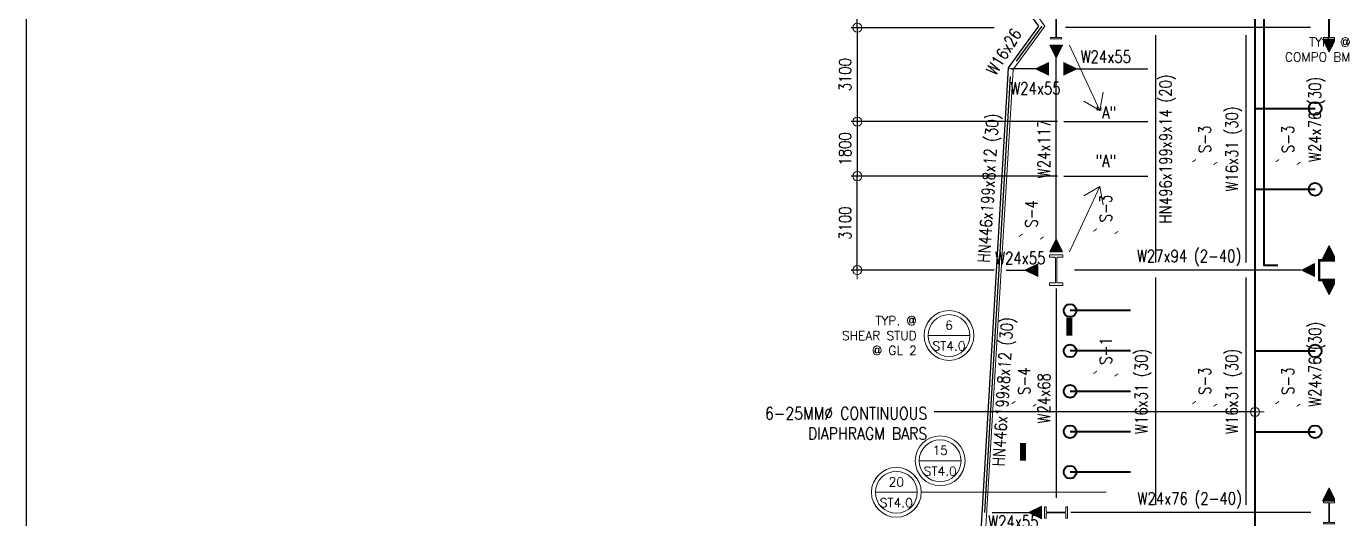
# Model space of a CAD drawing. Header units: millimetres. Extents: x 1935438 to 2130245, y -14991 to 120893.
# Drawn here: x 1935438 to 1978358, y 14303 to 30571 of the extents above; entities that cross this region are included whole.
import ezdxf
from ezdxf.enums import TextEntityAlignment as Align

# ---------------------------------------------------------------- set-up
doc = ezdxf.new("R2010")
doc.units = ezdxf.units.MM
doc.header["$MEASUREMENT"] = 0
doc.layers.get('0').update_dxf_attribs({"lineweight": 0})
for name, color, linetype, lineweight in [('A_ARCHITECTURAL BACKGROUND', 251, 'Continuous', 5), ('HATCH', 8, 'Continuous', 5), ('S-ANNO-DIMS', 252, 'Continuous', 5), ('S-ANNO-MARK', 2, 'Continuous', 9), ('S-ANNO-NPLT', 7, 'Continuous', 9), ('S-Anno-Symb', 143, 'Continuous', 15), ('S-Anno-Text', 52, 'Continuous', 15), ('S-BEAM', 5, 'Continuous', 30), ('S-BEAM-IDEN', 2, 'Continuous', 9), ('S-BRACE', 2, 'Continuous', 9), ('S-COLS', 2, 'Continuous', 20), ('S-CONN', 1, 'Continuous', 9), ('S_COL', 2, 'Continuous', 20), ('S_DRB', 4, 'Continuous', 40), ('S_SLAB EDGE', 2, 'Continuous', 30)]:
    doc.layers.add(name, color=color, linetype=linetype, lineweight=lineweight)
doc.styles.add('1', font='simplex.shx', dxfattribs={"width": 0.85, "height": 300})
doc.styles.add('ARIALNW', font='ARIALN.TTF')
doc.styles.add('ROMANSX', font='ROMANS.shx', dxfattribs={"height": 0.09375})
doc.styles.add('SIMPLEX', font='SIMPLEX.shx', dxfattribs={"width": 0.8, "height": 400})
doc.dimstyles.new('DIM 200', dxfattribs={"dimtxt": 0.36, "dimasz": 0.2, "dimexe": 0.1, "dimexo": 0, "dimgap": 0.08, "dimtad": 1, "dimlfac": 2, "dimrnd": 0.005, "dimzin": 1, "dimdsep": 46, "dimtxsty": 'ARIALNW', "dimcen": 0.09, "dimclrd": 6, "dimclre": 6, "dimclrt": 13, "dimadec": 0, "dimazin": 0, "dimtfac": 1, "dimtofl": 0, "dimtmove": 2, "dimatfit": 3, "dimfxl": 1, "dimtolj": 1, "dimtzin": 0, "dimarcsym": 0})
doc.dimstyles.new('DIM_200', dxfattribs={"dimtxt": 400, "dimasz": 2, "dimexe": 200, "dimexo": 200, "dimgap": 200, "dimtad": 1, "dimdec": 0, "dimrnd": 1, "dimzin": 1, "dimdsep": 46, "dimtxsty": 'SIMPLEX', "dimblk1": 'ESCADIM_ARW', "dimblk2": 'ESCADIM_ARW', "dimsah": 1, "dimcen": 50, "dimclrd": 251, "dimclre": 251, "dimclrt": 52, "dimazin": 0, "dimtfac": 1, "dimtdec": 0, "dimtofl": 0, "dimtmove": 0, "dimatfit": 3, "dimldrblk": 'ESCADIM_ARW', "dimfxl": 1, "dimtolj": 1, "dimtzin": 0, "dimarcsym": 0})
doc.dimstyles.new('ESCA', dxfattribs={"dimtxt": 300, "dimasz": 1, "dimexe": 100, "dimexo": 100, "dimgap": 100, "dimtad": 1, "dimdec": 0, "dimrnd": 1, "dimdsep": 46, "dimtxsty": '1', "dimblk1": 'ESCADIM_ARW', "dimblk2": 'ESCADIM_ARW', "dimsah": 1, "dimcen": 50, "dimclrd": 256, "dimclre": 256, "dimclrt": 52, "dimadec": 0, "dimazin": 0, "dimtfac": 1, "dimtdec": 0, "dimtofl": 0, "dimtmove": 0, "dimatfit": 3, "dimldrblk": 'ESCADIM_ARW', "dimfxl": 1, "dimtolj": 1, "dimtzin": 0, "dimarcsym": 0})

# ---------------------------------------------------------------- blocks, each defined once
blk = doc.blocks.new('8F PLAN')
at = {"layer": 'A_ARCHITECTURAL BACKGROUND', "ltscale": 10}
for p, q in [((7627, 32054, 0), (6584, 33490, 0)), ((7428, 32054, 0), (6433, 33428, 0)), ((7428, 32054, 0), (6433, 30677, 0)), ((7627, 32054, 0), (6584, 30614, 0)), ((5532, 15385, 0), (6433, 30677, 0)), ((5682, 15536, 0), (6584, 30614, 0)), ((6584, 30614, 0), (6433, 30677, 0))]:
    blk.add_line(p, q, dxfattribs=at)
at = {"layer": 'S_SLAB EDGE', "ltscale": 0.05, "elevation": 0}
blk.add_lwpolyline([(24672, 6013), (16409, 6013), (16409, 7519), (10917, 7519), (10917, 8846), (8863, 8846), (8863, 10909), (7536, 10909), (7536, 15385), (5532, 15385), (6433, 30677), (7428, 32054), (6433, 33428), (5532, 48715), (7385, 48715), (7385, 53192), (8863, 53192), (8863, 55255), (10917, 55255), (10917, 56736), (26529, 56736)], dxfattribs=at)
blk = doc.blocks.new('8F COLUMN LAYOUT')
at = {"layer": 'HATCH', "ltscale": 0.05}
h = blk.add_hatch(dxfattribs=at)
h.set_pattern_fill('ANSI31', color=256, scale=250, style=0)
h.set_pattern_definition([(45, (-1980405.203, 2188.516), (-22.0970869, 22.0970869), [])])
h.paths.add_polyline_path([(16699, 23700), (17299, 23700), (17299, 24300), (16699, 24300)], flags=16)
h.paths.add_polyline_path([(16649, 23650), (17349, 23650), (17349, 24350), (16649, 24350)])
at = {"layer": 'S-COLS', "ltscale": 0.5, "elevation": 0}
for points in [[(16649, 23650), (17349, 23650), (17349, 24350), (16649, 24350)], [(16699, 23700), (17299, 23700), (17299, 24300), (16699, 24300)]]:
    blk.add_lwpolyline(points, close=True, dxfattribs=at)
at = {"layer": 'S_COL', "ltscale": 0.05}
for points in [[(8000, 31628), (7818, 31628), (7818, 31677), (7969, 31677, 0.414214), (7987, 31695), (7987, 32305, 0.414214), (7969, 32323), (7818, 32323), (7818, 32372), (8182, 32372), (8182, 32323), (8031, 32323, 0.414214), (8013, 32305), (8013, 31695, 0.414214), (8031, 31677), (8182, 31677), (8182, 31628), (8000, 31628)], [(8001, 24506), (8222, 24506), (8222, 24424), (8053, 24424, 0.414214), (8024, 24395), (8024, 23605, 0.414214), (8053, 23576), (8222, 23576), (8222, 23494), (7780, 23494), (7780, 23576), (7949, 23576, 0.414214), (7978, 23605), (7978, 24395, 0.414214), (7949, 24424), (7780, 24424), (7780, 24506), (8001, 24506)], [(7619, 16002), (7619, 16186), (7677, 16186), (7677, 16036, 0.414214), (7695, 16018), (8305, 16018, 0.414214), (8323, 16036), (8323, 16186), (8381, 16186), (8381, 15817), (8323, 15817), (8323, 15967, 0.414214), (8305, 15986), (7695, 15986, 0.414214), (7677, 15967), (7677, 15817), (7619, 15817), (7619, 16002)]]:
    blk.add_lwpolyline(points, format="xyb", dxfattribs=at)
at = {"layer": 'S_COL', "ltscale": 0.05, "elevation": 0}
for points in [[(17000, 32376), (17183, 32376), (17183, 32323), (17033, 32323, 0.414214), (17015, 32305), (17015, 31695, 0.414214), (17033, 31677), (17183, 31677), (17183, 31624), (16817, 31624), (16817, 31677), (16967, 31677, 0.414214), (16985, 31695), (16985, 32305, 0.414214), (16967, 32323), (16817, 32323), (16817, 32376), (17000, 32376)], [(17000, 15628), (16818, 15628), (16818, 15677), (16969, 15677, 0.414214), (16987, 15695), (16987, 16305, 0.414214), (16969, 16323), (16818, 16323), (16818, 16372), (17182, 16372), (17182, 16323), (17031, 16323, 0.414214), (17013, 16305), (17013, 15695, 0.414214), (17031, 15677), (17182, 15677), (17182, 15628), (17000, 15628)]]:
    blk.add_lwpolyline(points, format="xyb", dxfattribs=at)
blk = doc.blocks.new('Bubble')
at = {"layer": 'S-ANNO-NPLT'}
blk.add_circle((0, 0), 0.261, dxfattribs=at)
at = {"layer": 'S-Anno-Symb', "color": 0}
blk.add_line((-0.219, 0), (0.219, 0), dxfattribs=at)
blk.add_circle((0, 0), 0.219, dxfattribs=at)
at = {"layer": 'S-Anno-Symb', "style": 'ROMANSX'}
for tag, p in [('1', (0, 0.109)), ('S1', (0, -0.109))]:
    blk.add_attdef(tag, text='', height=0.0937, dxfattribs=at).set_placement(p, align=Align.MIDDLE_CENTER)
at = {"layer": 'S-Anno-Symb', "style": 'ROMANSX', "width": 1.018385, "flags": 8}
blk.add_attdef('LONG', text='', height=0.0937, dxfattribs=at).set_placement((-0.18, -0.125), (0.18, -0.125), align=Align.FIT)
blk = doc.blocks.new('ESCADIM_ARW')
at = {"color": 7}
blk.add_line((-150, 0), (150, 0), dxfattribs=at)
blk.add_circle((0, 0), 75, dxfattribs=at)
blk = doc.blocks.new('*D24')
at = {"color": 251, "lineweight": -2, "ltscale": 0.05, "transparency": 16777216}
for p, q in [((1969446, 27415), (1962640, 27415)), ((1962840, 27413), (1962840, 25617)), ((1969446, 25615), (1962640, 25615))]:
    blk.add_line(p, q, dxfattribs=at)
at = {"layer": 'Defpoints', "color": 0, "ltscale": 0.05, "transparency": 16777216}
for p in [(1969646, 27415), (1962840, 25615), (1969646, 25615)]:
    blk.add_point(p, dxfattribs=at)
at = {"color": 251, "lineweight": -2, "ltscale": 0.05, "transparency": 16777216, "xscale": 2, "yscale": 2, "zscale": 2}
for p, rotation in [((1962840, 27415), 90), ((1962840, 25615), 270)]:
    blk.add_blockref('ESCADIM_ARW', p, dxfattribs=dict(at, rotation=rotation))
at = {"color": 52, "ltscale": 0.05, "transparency": 16777216, "insert": (1962440, 26515), "char_height": 400, "attachment_point": 5, "rotation": 90, "style": 'SIMPLEX'}
blk.add_mtext('\\A1;1800', dxfattribs=at)
blk = doc.blocks.new('*D25')
at = {"color": 251, "lineweight": -2, "ltscale": 0.05, "transparency": 16777216}
for p, q in [((1969446, 25615), (1962640, 25615)), ((1962840, 22517), (1962840, 25613)), ((1967349, 22515), (1962640, 22515))]:
    blk.add_line(p, q, dxfattribs=at)
at = {"layer": 'Defpoints', "color": 0, "ltscale": 0.05, "transparency": 16777216}
for p in [(1962840, 25615), (1969646, 25615), (1967549, 22515, 0)]:
    blk.add_point(p, dxfattribs=at)
at = {"color": 251, "lineweight": -2, "ltscale": 0.05, "transparency": 16777216, "xscale": 2, "yscale": 2, "zscale": 2}
for p, rotation in [((1962840, 25615), 90), ((1962840, 22515), 270)]:
    blk.add_blockref('ESCADIM_ARW', p, dxfattribs=dict(at, rotation=rotation))
at = {"color": 52, "ltscale": 0.05, "transparency": 16777216, "insert": (1962440, 24065), "char_height": 400, "attachment_point": 5, "rotation": 90, "style": 'SIMPLEX'}
blk.add_mtext('\\A1;3100', dxfattribs=at)
blk = doc.blocks.new('*D26')
at = {"color": 251, "lineweight": -2, "ltscale": 0.05, "transparency": 16777216}
for p, q in [((1967349, 30515), (1962640, 30515)), ((1962840, 30513), (1962840, 27417)), ((1969446, 27415), (1962640, 27415))]:
    blk.add_line(p, q, dxfattribs=at)
at = {"layer": 'Defpoints', "color": 0, "ltscale": 0.05, "transparency": 16777216}
for p in [(1967549, 30515, 0), (1962840, 27415), (1969646, 27415)]:
    blk.add_point(p, dxfattribs=at)
at = {"color": 251, "lineweight": -2, "ltscale": 0.05, "transparency": 16777216, "xscale": 2, "yscale": 2, "zscale": 2}
for p, rotation in [((1962840, 30515), 90), ((1962840, 27415), 270)]:
    blk.add_blockref('ESCADIM_ARW', p, dxfattribs=dict(at, rotation=rotation))
at = {"color": 52, "ltscale": 0.05, "transparency": 16777216, "insert": (1962440, 28965), "char_height": 400, "attachment_point": 5, "rotation": 90, "style": 'SIMPLEX'}
blk.add_mtext('\\A1;3100', dxfattribs=at)
blk = doc.blocks.new('*D27')
at = {"color": 251, "lineweight": -2, "ltscale": 0.05, "transparency": 16777216}
for p, q in [((1969446, 33615), (1962640, 33615)), ((1962840, 30517), (1962840, 33613)), ((1967349, 30515), (1962640, 30515))]:
    blk.add_line(p, q, dxfattribs=at)
at = {"layer": 'Defpoints', "color": 0, "ltscale": 0.05, "transparency": 16777216}
for p in [(1962840, 33615), (1969646, 33615), (1967549, 30515, 0)]:
    blk.add_point(p, dxfattribs=at)
at = {"color": 251, "lineweight": -2, "ltscale": 0.05, "transparency": 16777216, "xscale": 2, "yscale": 2, "zscale": 2}
for p, rotation in [((1962840, 33615), 90), ((1962840, 30515), 270)]:
    blk.add_blockref('ESCADIM_ARW', p, dxfattribs=dict(at, rotation=rotation))
at = {"color": 52, "ltscale": 0.05, "transparency": 16777216, "insert": (1962440, 32065), "char_height": 400, "attachment_point": 5, "rotation": 90, "style": 'SIMPLEX'}
blk.add_mtext('\\A1;3100', dxfattribs=at)
blk = doc.blocks.new("ADD' L BARS")
at = {"layer": 'S_DRB'}
for p, q in [((10450, 22666.4, 0), (8460.4, 22666.4, 0)), ((10450.1, 21333.2, 0), (8460.5, 21333.2, 0)), ((10450.3, 19999.9, 0), (8460.7, 19999.9, 0)), ((10450.4, 18666.6, 0), (8460.8, 18666.6, 0)), ((10450.6, 17333.3, 0), (8461, 17333.3, 0))]:
    blk.add_line(p, q, dxfattribs=at)
at = {"layer": 'S_DRB', "color": 4, "elevation": 0}
blk.add_lwpolyline([(15310.1, 24150), (14860.1, 24150), (14860.1, 47606.7), (15310.1, 47606.7)], dxfattribs=at)
at = {"layer": 'S_DRB'}
for centre in [(8460.4, 22666.4, 0), (8460.5, 21333.2, 0), (8460.7, 19999.9, 0), (8460.8, 18666.6, 0), (8461, 17333.3, 0)]:
    blk.add_circle(centre, 210.4, dxfattribs=at)
blk = doc.blocks.new('8F FRAMING LAYOUT')
at = {"layer": 'S-CONN'}
for points in [[(5287, 23617), (5498, 23188), (5708, 23617)], [(-3710, 23420), (-3500, 22991), (-3289, 23420)], [(-3750, 22432), (-4179, 22642), (-3750, 22853)], [(-3250, 22432), (-2821, 22642), (-3250, 22853)], [(-3711, 16606), (-3500, 17035), (-3290, 16606)], [(5288, 16381), (5499, 16810), (5709, 16381)], [(-4106, 15789), (-4535, 15999), (-4106, 16210)], [(5024, 15791), (4595, 16002), (5024, 16212)], [(5287, 15617), (5498, 15188), (5708, 15617)], [(5288, 8381), (5499, 8810), (5709, 8381)], [(-3981, 7789), (-4410, 7999), (-3981, 8210)]]:
    blk.add_hatch(color=256, dxfattribs=at).paths.add_polyline_path(points)
at = {"layer": 'S-BEAM'}
for p, q in [((-3972, 24054, 0), (-4815, 22892, 0)), ((4888, 24001, 0), (-3186, 24001, 0)), ((-225, 23753, 0), (-225, 16250, 0)), ((2759, 23753, 0), (2759, 16250, 0)), ((-3500, 16606, 0), (-3500, 23420, 0)), ((-5011, 22392, 0), (-5860, 8000, 0)), ((-3886, 22642, 0), (-4996, 22642, 0)), ((-3250, 22643, 0), (-475, 22643, 0)), ((-3250, 20898, 0), (-475, 20898, 0)), ((-3250, 19098, 0), (-475, 19098, 0)), ((-5143, 16000, 0), (-4106, 16000, 0)), ((4563, 16000, 0), (-2894, 16000, 0)), ((-225, 15750, 0), (-225, 8250, 0)), ((2759, 15750, 0), (2759, 8250, 0)), ((-3500, 15394, 0), (-3500, 8481, 0)), ((-5607, 8000, 0), (-3981, 8000, 0)), ((4894, 8000, 0), (-3019, 8000, 0))]:
    blk.add_line(p, q, dxfattribs=at)
at = {"layer": 'S-CONN', "color": 1, "elevation": 0}
for points in [[(5708, 23617), (5498, 23188), (5287, 23617), (5709, 23617)], [(-3289, 23420), (-3500, 22991), (-3710, 23420), (-3288, 23420)], [(-3750, 22853), (-4179, 22642), (-3750, 22432), (-3750, 22854)], [(-3250, 22853), (-2821, 22642), (-3250, 22432), (-3250, 22854)], [(-3290, 16606), (-3500, 17035), (-3711, 16606), (-3289, 16606)], [(5709, 16381), (5499, 16810), (5288, 16381), (5710, 16381)], [(-4106, 16210), (-4535, 15999), (-4106, 15789), (-4106, 16211)], [(5024, 16212), (4595, 16002), (5024, 15791), (5024, 16213)], [(5708, 15617), (5498, 15188), (5287, 15617), (5709, 15617)], [(5709, 8381), (5499, 8810), (5288, 8381), (5710, 8381)], [(-3981, 8210), (-4410, 7999), (-3981, 7789), (-3981, 8211)]]:
    blk.add_lwpolyline(points, dxfattribs=at)
at = {"layer": 'S-BRACE', "ltscale": 0.5}
for points in [[(-2056, 21269, 0), (-3058, 23420, 0)], [(-2056, 18757, 0), (-3058, 16606, 0)]]:
    blk.add_leader(points, dimstyle='DIM 200', override={"dimasz": 500, "dimtad": 0, "dimclrd": 2, "dimldrblk": 'Open90', "dimfxl": 0.18}, dxfattribs=at)

msp = doc.modelspace()

# ---------------------------------------------------------------- linework, layer by layer
at = {"layer": 'Defpoints', "ltscale": 0.05, "elevation": 0.00004}
msp.add_lwpolyline([(1935437.912, -14990.77017), (2130245.35542, -14990.77017), (2130245.35542, 120893.43399), (1935437.912, 120893.43399)], close=True, dxfattribs=at)
at = {"layer": 'S-ANNO-MARK'}
for points, elevation in [([(1974005.18369, 26168.03117, 29.99952, 29.99952, 0), (1973892.13936, 26081.03003, 0, 0, 0), (1974701.71692, 26081.03003, 29.99952, 29.99952, 0), (1974588.67259, 25994.0289, 0, 0, 0)], 0.00001), ([(1976746.67798, 26168.03117, 29.99952, 29.99952, 0), (1976633.63365, 26081.03003, 0, 0, 0), (1977443.2112, 26081.03003, 29.99952, 29.99952, 0), (1977330.16687, 25994.0289, 0, 0, 0)], 0), ([(1968288.97355, 23707.27508, 29.99952, 29.99952, 0), (1968175.92922, 23620.27394, 0, 0, 0), (1968985.50678, 23620.27394, 29.99952, 29.99952, 0), (1968872.46245, 23533.27281, 0, 0, 0)], -0.00001), ([(1970741.38868, 23883.34915, 29.99952, 29.99952, 0), (1970628.34436, 23796.34802, 0, 0, 0), (1971437.92191, 23796.34802, 29.99952, 29.99952, 0), (1971324.87758, 23709.34688, 0, 0, 0)], 0), ([(1968051.3276, 18188.56667, 29.99952, 29.99952, 0), (1967938.28328, 18101.56554, 0, 0, 0), (1968747.86083, 18101.56554, 29.99952, 29.99952, 0), (1968634.8165, 18014.5644, 0, 0, 0)], 0), ([(1974005.18369, 18188.63389, 29.99952, 29.99952, 0), (1973892.13936, 18101.63275, 0, 0, 0), (1974701.71692, 18101.63275, 29.99952, 29.99952, 0), (1974588.67259, 18014.63162, 0, 0, 0)], 0.00001), ([(1976746.67798, 18188.63389, 29.99952, 29.99952, 0), (1976633.63365, 18101.63275, 0, 0, 0), (1977443.2112, 18101.63275, 29.99952, 29.99952, 0), (1977330.16687, 18014.63162, 0, 0, 0)], 0)]:
    msp.add_lwpolyline(points, format="xyseb", dxfattribs=dict(at, elevation=elevation))
at = {"layer": 'S-ANNO-NPLT'}
for centre in [(1965865.08421, 20356.01636, 0), (1965572.82354, 16224.72702, 0.00001), (1964128.78418, 15182.32292, 0)]:
    msp.add_circle(centre, 821.36597, dxfattribs=at)
at = {"layer": 'S-Anno-Symb', "linetype": 'ByBlock'}
msp.add_line((1971043.78418, 15182.32292, 0), (1964950.15016, 15182.32292, 0), dxfattribs=at)
for points, elevation in [([(1966686.45019, 20356.01636, 0, 0, 0), (1969830.3061, 20356.01636, 196.07256, 196.07256, 0), (1969830.3061, 20944.23404, 0, 0, 0)], 0), ([(1966394.18951, 16224.72702, 0, 0, 0), (1968305.04448, 16224.72702, 196.07256, 196.07256, 0), (1968305.04448, 16812.9447, 0, 0, 0)], 0.00001), ([(1971043.78418, 15182.32292, 0, 0, 0), (1971043.78418, 13959.92069, 196.07256, 196.07256, 0), (1970455.5665, 13959.92069, 0, 0, 0)], 0.00001)]:
    msp.add_lwpolyline(points, format="xyseb", dxfattribs=dict(at, elevation=elevation))
at = {"layer": 'S-COLS', "elevation": 0.00002}
msp.add_lwpolyline([(1970741.38869, 19185.37396, 29.99952, 29.99952, 0), (1970628.34436, 19098.37283, 0, 0, 0), (1971437.92191, 19098.37283, 29.99952, 29.99952, 0), (1971324.87758, 19011.3717, 0, 0, 0)], format="xyseb", dxfattribs=at)
at = {"layer": 'S_DRB'}
for p, q in [((1975945.81186, 27848.55615, 0), (1977935.44484, 27848.55615, 0)), ((1975945.81186, 25181.88949, 0), (1977935.44484, 25181.88949, 0)), ((1975945.81186, 19848.55615, 0.00001), (1977935.44484, 19848.55615, 0.00001)), ((1975945.81186, 17181.88949, 0.00001), (1977935.44484, 17181.88949, 0.00001))]:
    msp.add_line(p, q, dxfattribs=at)
at = {"layer": 'S_DRB', "color": 4, "elevation": 0}
msp.add_lwpolyline([(1976404.31758, 6946.20282), (1975954.31758, 6946.20282), (1975954.31758, 54122.12678), (1976404.31758, 54122.12678)], dxfattribs=at)
at = {"layer": 'S_DRB'}
for centre in [(1977935.44484, 27848.55615, 0), (1977935.44484, 25181.88949, 0), (1977935.44484, 19848.55615, 0.00001), (1977935.44484, 17181.88949, 0.00001)]:
    msp.add_circle(centre, 210.36702, dxfattribs=at)
at = {"layer": 'S_SLAB EDGE', "ltscale": 0.05, "elevation": 0.00001}
msp.add_lwpolyline([(1986067.89659, 4529.44461), (1977804.57925, 4529.44461), (1977804.57925, 6035.84511), (1972312.99383, 6035.84511), (1972312.99383, 7362.81247), (1970258.77963, 7362.81247), (1970258.77963, 9425.43128), (1968931.57304, 9425.43128), (1968931.57304, 13902.29794), (1966927.38124, 13902.29794), (1967829.26755, 29194.11103), (1968824.11851, 30570.36595), (1967829.26755, 31944.3863), (1966927.38124, 47232.00766), (1968781.25866, 47232.00766), (1968781.25866, 51708.87432), (1970258.77964, 51708.87432), (1970258.77964, 53771.49313), (1972312.99383, 53771.49313), (1972312.99383, 55253.28397), (1987924.96628, 55255.28816)], dxfattribs=at)

# ---------------------------------------------------------------- block references
msp.add_blockref('8F FRAMING LAYOUT', (1972895.50342, 6516.85114, 0.00001))
at = {"layer": 'A_ARCHITECTURAL BACKGROUND'}
msp.add_blockref('8F PLAN', (1961395.81186, -1483.14886, 0), dxfattribs=at)
at = {"layer": 'S-Anno-Symb', "xscale": 3149.760000000242, "yscale": 3149.760000000242, "zscale": 3149.760000000242}
for p, values in [((1965865.08421, 20356.01636, 0), {'1': '6', 'S1': 'ST4.0'}), ((1965572.82354, 16224.72702, 0.00001), {'1': '15', 'S1': 'ST4.0'}), ((1964128.78418, 15182.32292, 0), {'1': '20', 'S1': 'ST4.0'})]:
    msp.add_blockref('Bubble', p, dxfattribs=at).add_auto_attribs(values)
at = {"layer": 'S-Anno-Text'}
msp.add_blockref('8F COLUMN LAYOUT', (1961395.81186, -1484.77718, 0.00001), dxfattribs=at)
at = {"layer": 'S-BRACE'}
msp.add_blockref("ADD' L BARS", (1961395.81186, -1484.77718, 0.00001), dxfattribs=at)

# ---------------------------------------------------------------- texts
at = {"layer": 'S-ANNO-DIMS', "color": 52, "char_height": 400, "attachment_point": 5, "style": 'SIMPLEX'}
for s, insert, rotation in [('\\A1;W16x26', (1967671.67751, 29721.99229, 0.00002), 57.933436508), ('\\A1;{\\W0.8;W24x76 (30)}', (1977994.72194, 27492.3938, 0), 90), ('\\A1;{\\W0.8;HN446x199x8x12 (30)}', (1967225.23771, 25223.14358, 0.00002), 86.576121781), ('\\A1;{\\W0.8;W16x31 (30)}', (1975254.31758, 26516.56043, 0), 90), ('\\A1;{\\W0.8;W24x117}', (1968995.81186, 26516.56043, 0.00001), 90), ('\\A1;\\pxqc;S-3', (1974296.92814, 26831.03003, 0.00001), 90), ('\\A1;\\pxqc;S-3', (1977038.42242, 26831.03003, 0), 90), ('\\A1;\\pxqc;S-3', (1971033.13313, 24546.34802, 0), 90), ('\\A1;\\pxqc;S-4', (1968580.718, 24370.27394, -0.00001), 90), ('\\A1;{\\W0.8;HN446x199x8x12 (30)}', (1967707.40293, 18503.5112, 0.00002), 86.576121781), ('\\A1;{\\W0.8;W24x76 (30)}', (1977995.81186, 19410.47409, 0.00001), 90), ('\\A1;\\pxqc;{\\W0.8;S-1}', (1971033.13313, 19848.37283, 0.00002), 90), ('\\A1;{\\W0.8;W16x31 (30)}', (1972270.45441, 18515.22282, 0), 90), ('\\A1;{\\W0.8;W16x31 (30)}', (1975254.31758, 18515.22282, 0), 90), ('\\A1;\\pxqc;S-4', (1968343.07205, 18851.56554, 0), 90), ('\\A1;\\pxqc;S-3', (1974296.92814, 18851.63275, 0.00001), 90), ('\\A1;\\pxqc;S-3', (1977038.42242, 18851.63275, 0), 90)]:
    msp.add_mtext(s, dxfattribs=dict(at, insert=insert, rotation=rotation))
for s, insert in [('\\A1;W24x55', (1971033.13313, 29558.1482, 0.00002)), ('\\A1;W24x55', (1968713.47187, 28514.454)), ('\\A1;{\\W0.8;"A"}', (1971033.13313, 27716.85114, 0)), ('\\A1;{\\W0.8;"A"}', (1971033.13313, 26116.85114, 0)), ('\\A1;W27x94 (2-40)', (1973779.95843, 22915.3649, -0.00001)), ('\\A1;W24x55', (1968213.5472, 22915.22282, 0.00001)), ('\\A1;{\\W0.8;W24x76 (2-40)}', (1973799.16614, 14914.50197, 0.00001)), ('\\A1;W24x55', (1967985.16881, 14213.74108, 0.00002))]:
    msp.add_mtext(s, dxfattribs=dict(at, insert=insert))
at = {"layer": 'S-ANNO-DIMS', "color": 52, "insert": (1973070.45441, 26516.76799, 0), "char_height": 400, "width": 10114.6451451, "attachment_point": 5, "rotation": 90, "style": 'SIMPLEX'}
msp.add_mtext('\\A1;{\\W0.8;HN496x199x9x14 (20)}', dxfattribs=at)
at = {"layer": 'S-Anno-Symb', "char_height": 295.29, "width": 6780.3427625, "attachment_point": 6, "style": 'ROMANSX'}
for s, insert in [('TYP. @ \\PCOMPO BM', (1979101.26025, 29792.97561, 0)), ('TYP. @ \\PSHEAR STUD\\P@ GL 2', (1964803.93824, 20356.01636, 0))]:
    msp.add_mtext(s, dxfattribs=dict(at, insert=insert))
at = {"layer": 'S-BEAM-IDEN', "insert": (1965147.86589, 17987.64879, -0.00002), "char_height": 400, "attachment_point": 3, "style": '1'}
msp.add_mtext_dynamic_manual_height_columns('6-25MM∅ CONTINUOUS \\PDIAPHRAGM BARS', width=8791.57845, gutter_width=1, heights=[0], dxfattribs=at)
at = {"layer": 'S-COLS', "color": 52, "insert": (1968996.10073, 18286.68424, 0.00001), "char_height": 400, "attachment_point": 5, "rotation": 90, "style": 'SIMPLEX'}
msp.add_mtext('\\A1;{\\W0.8;W24x68}', dxfattribs=at)

# ---------------------------------------------------------------- dimensions: what is measured, and where the dimension line sits
at = {"ltscale": 0.05}
for base, p1, p2, angle, picture, middle in [((1962839.53362, 33615.22282, 0.00001), (1967549.20201, 30515.22282, 0.00001), (1969645.81186, 33615.22282, 0.00001), 90, '*D27', (1962439.53362, 32065.22282, 0.00001)), ((1962839.53362, 27415.22282, 0.00001), (1967549.20201, 30515.22282, 0.00001), (1969645.81186, 27415.22282, 0.00001), 270, '*D26', (1962439.53362, 28965.22282, 0.00001)), ((1962839.53362, 25615.22282, 0.00001), (1969645.81186, 27415.22282, 0.00001), (1969645.81186, 25615.22282, 0.00001), 270, '*D24', (1962439.53362, 26515.22282, 0.00001)), ((1962839.53362, 25615.22282, 0.00001), (1967549.20201, 22515.22282, 0.00001), (1969645.81186, 25615.22282, 0.00001), 90, '*D25', (1962439.53362, 24065.22282, 0.00001))]:
    dim = msp.add_linear_dim(base=base, p1=p1, p2=p2, angle=angle, dimstyle='DIM_200', dxfattribs=at)
    dim.commit()
    dim.dimension.update_dxf_attribs({"geometry": picture, "text_midpoint": middle})

# ---------------------------------------------------------------- leaders
at = {"layer": 'S-ANNO-DIMS', "color": 4}
msp.add_leader([(1975954.31758, 17835.03352, -0.00001), (1965372.19809, 17835.03352, -0.00001)], dimstyle='ESCA', override={"dimasz": 2, "dimtad": 0, "dimfxl": 0.0625}, dxfattribs=at)

doc.saveas('drawing.dxf')
